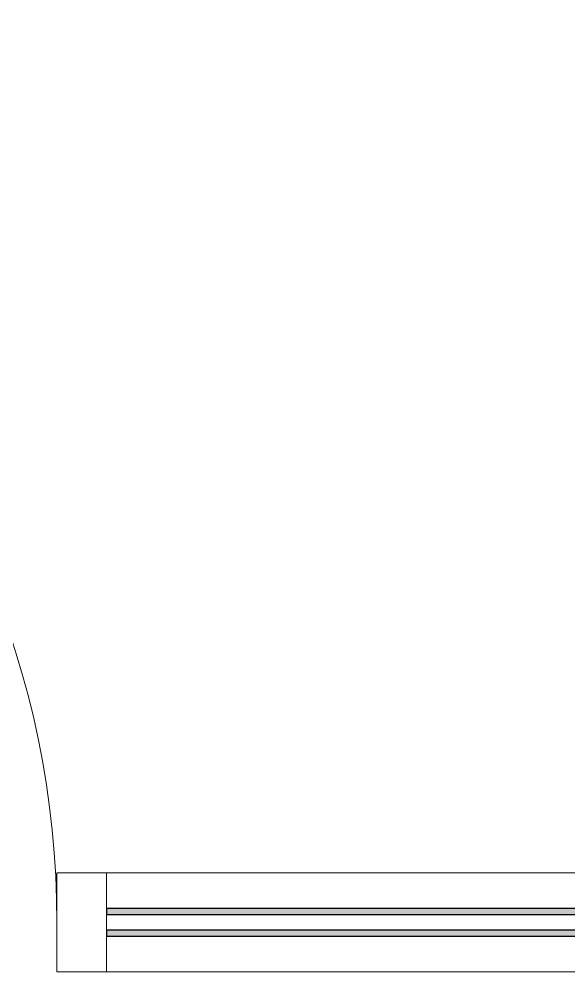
# Model space of a CAD drawing. Header units: millimetres. Extents: x 90978 to 295199, y -4084 to 97293.
# Drawn here: x 183323 to 183877, y 28463 to 29423 of the extents above; entities that cross this region are included whole.
import ezdxf

# ---------------------------------------------------------------- set-up
doc = ezdxf.new("R2010")
doc.units = ezdxf.units.MM
doc.header["$MEASUREMENT"] = 0
for name, color, linetype, lineweight in [('CSM-STL-XX-ZZ-M3-A-XXXX-00001_detached _19_04_21__rvt-1-Level 0$0$A-DOOR', 4, 'CONTINUOUS', 9), ('CSM-STL-XX-ZZ-M3-A-XXXX-00001_detached _19_04_21__rvt-1-Level 0$0$A-GLAZ-CURT', 7, 'CONTINUOUS', 9), ('CSM-STL-XX-ZZ-M3-A-XXXX-00001_detached _19_04_21__rvt-1-Level 0$0$A-GLAZ-CWMG', 7, 'CONTINUOUS', 9)]:
    doc.layers.add(name, color=color, linetype=linetype, lineweight=lineweight)

msp = doc.modelspace()

# ---------------------------------------------------------------- hatches: boundary and pattern name
at = {"layer": 'CSM-STL-XX-ZZ-M3-A-XXXX-00001_detached _19_04_21__rvt-1-Level 0$0$A-GLAZ-CURT'}
h = msp.add_hatch(color=256, dxfattribs=at)
h.paths.add_polyline_path([(184200.83, 28499.23), (184200.83, 28505.23), (183410.83, 28505.23), (183410.83, 28499.23)], flags=0)
h.paths.add_polyline_path([(184200.83, 28521.23), (184200.83, 28527.23), (183410.83, 28527.23), (183410.83, 28521.23)], flags=0)

# ---------------------------------------------------------------- linework, layer by layer
at = {"layer": 'CSM-STL-XX-ZZ-M3-A-XXXX-00001_detached _19_04_21__rvt-1-Level 0$0$A-DOOR'}
msp.add_arc((182450.83, 28513.23), 910, 0, 90, dxfattribs=at)
at = {"layer": 'CSM-STL-XX-ZZ-M3-A-XXXX-00001_detached _19_04_21__rvt-1-Level 0$0$A-GLAZ-CURT', "lineweight": 30}
for p, q in [((184200.83, 28527.23), (183410.83, 28527.23)), ((183410.83, 28527.23), (183410.83, 28521.23)), ((183410.83, 28521.23), (184200.83, 28521.23)), ((184200.83, 28505.23), (183410.83, 28505.23)), ((183410.83, 28505.23), (183410.83, 28499.23)), ((183410.83, 28499.23), (184200.83, 28499.23))]:
    msp.add_line(p, q, dxfattribs=at)
at = {"layer": 'CSM-STL-XX-ZZ-M3-A-XXXX-00001_detached _19_04_21__rvt-1-Level 0$0$A-GLAZ-CWMG', "lineweight": 20, "extrusion": (0, 0, -1)}
for p, q in [((183410.83, 28563.23), (183360.83, 28563.23)), ((183360.83, 28563.23), (183360.83, 28463.23)), ((183410.83, 28463.23), (183410.83, 28563.23)), ((183360.83, 28463.23), (183410.83, 28463.23))]:
    msp.add_line(p, q, dxfattribs=at)
at = {"layer": 'CSM-STL-XX-ZZ-M3-A-XXXX-00001_detached _19_04_21__rvt-1-Level 0$0$A-GLAZ-CWMG'}
for p, q in [((184200.83, 28563.23), (183410.83, 28563.23)), ((184200.83, 28463.23), (183410.83, 28463.23))]:
    msp.add_line(p, q, dxfattribs=at)

doc.saveas('drawing.dxf')
